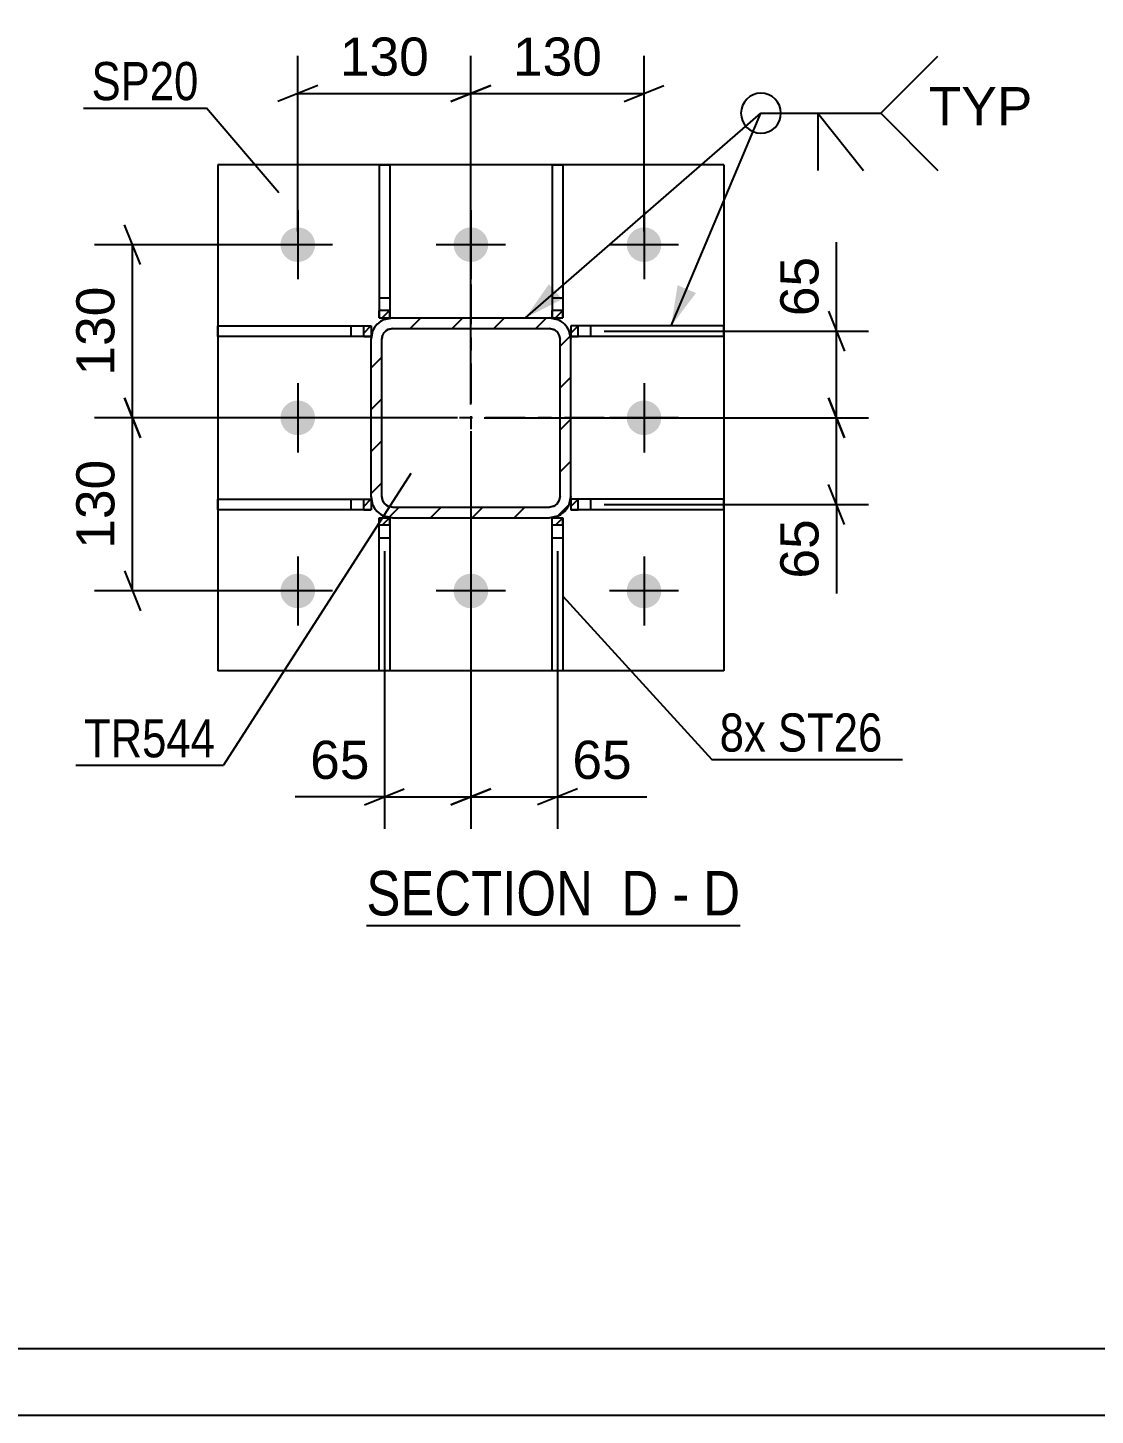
# Model space of a CAD drawing. Header units: millimetres. Extents: x -121 to 720, y -404 to 190.
# Drawn here: x -11.8 to 68.4, y -403.5 to -299.3 of the extents above; entities that cross this region are included whole.
import ezdxf

# ---------------------------------------------------------------- set-up
doc = ezdxf.new("R2010")
doc.units = ezdxf.units.MM
doc.linetypes.add('DXK_LINE_DOT2', pattern=[3.9198, 1.9599, -1.9599])
doc.linetypes.add('DXK_LINE_DOT3', pattern=[5.9187, 2.979, -0.9799, 0.9799, -0.9799])
doc.styles.add('Arial', font='ARIAL.TTF', dxfattribs={"height": 0.2})
doc.styles.add('Arial Narrow', font='ARIALN.TTF', dxfattribs={"height": 0.2})

# ---------------------------------------------------------------- blocks, each defined once
blk = doc.blocks.new('Unknown-318886794-1117')
at = {"color": 5, "linetype": 'Continuous'}
for p, q in [((-116.13, -398.51), (714.87, -398.51)), ((-121.13, -403.51), (719.87, -403.51))]:
    blk.add_line(p, q, dxfattribs=at)
blk = doc.blocks.new('Unknown-318886794-13 - 7127')
at = {"color": 6, "linetype": 'Continuous'}
blk.add_line((13.63, -366.73), (41.7, -366.73), dxfattribs=at)
at = {"color": 0, "linetype": 'Continuous'}
for points in [[(31.74, -365.98), (31.74, -362.48), (13.63, -362.48), (13.63, -365.98)], [(35.56, -365.98), (35.56, -362.48), (32.79, -362.48), (32.79, -365.98)], [(37.88, -365.98), (37.88, -362.48), (36.61, -362.48), (36.61, -365.98)], [(41.7, -365.98), (41.7, -362.48), (38.93, -362.48), (38.93, -365.98)]]:
    blk.add_wipeout(points, dxfattribs=at)
at = {"color": 7, "linetype": 'Continuous', "style": 'Arial Narrow'}
for s, p in [('SECTION ', (13.63, -365.98)), ('D', (32.79, -365.98)), ('D', (38.93, -365.98)), ('-', (36.61, -365.98))]:
    blk.add_text(s, height=3.34, dxfattribs=at).set_placement(p)
blk = doc.blocks.new('Part-318886794-7233 - 7127')
at = {"linetype": 'Continuous'}
h = blk.add_hatch(dxfattribs=at)
h.set_pattern_fill('', scale=0.7, style=0, pattern_type=0)
h.set_pattern_definition([(45, (13.9793, -334.718), (-1.5715, 1.5715), [])])
h.paths.add_polyline_path([(13.98, -335.52), (13.98, -334.72), (13.43, -334.72), (13.43, -335.52)])
at = {"color": 2, "linetype": 'Continuous'}
for p, q in [((2.48, -334.72), (13.43, -334.72)), ((2.48, -335.52), (2.48, -334.72)), ((13.43, -334.72), (13.98, -334.72)), ((13.43, -335.52), (13.43, -334.72)), ((13.98, -334.72), (13.98, -335.52)), ((13.43, -335.52), (2.48, -335.52)), ((13.98, -335.52), (13.43, -335.52))]:
    blk.add_line(p, q, dxfattribs=at)
at = {"color": 7, "linetype": 'DXK_LINE_DOT2'}
for p, q in [((12.48, -335.52), (12.48, -334.72)), ((13.43, -334.72), (13.98, -334.72)), ((13.98, -334.72), (13.98, -335.52)), ((13.43, -335.52), (13.98, -335.52))]:
    blk.add_line(p, q, dxfattribs=at)
blk = doc.blocks.new('Bolt-318886794-7193 - 7127')
at = {"linetype": 'Continuous'}
for points in [[(9.78, -315.62, -1), (7.18, -315.62, -1)], [(22.78, -315.62, -1), (20.18, -315.62, -1)], [(35.78, -315.62, -1), (33.18, -315.62, -1)], [(9.78, -328.62, -1), (7.18, -328.62, -1)], [(35.78, -328.62, -1), (33.18, -328.62, -1)], [(9.78, -341.62, -1), (7.18, -341.62, -1)], [(22.78, -341.62, -1), (20.18, -341.62, -1)], [(35.78, -341.62, -1), (33.18, -341.62, -1)]]:
    blk.add_hatch(color=1, dxfattribs=at).paths.add_polyline_path(points)
at = {"color": 1, "linetype": 'Continuous'}
for p, q in [((8.48, -313.02), (8.48, -318.22)), ((21.48, -313.02), (21.48, -318.22)), ((34.48, -313.02), (34.48, -318.22)), ((11.08, -315.62), (5.88, -315.62)), ((24.08, -315.62), (18.88, -315.62)), ((37.08, -315.62), (31.88, -315.62)), ((8.48, -326.02), (8.48, -331.22)), ((34.48, -326.02), (34.48, -331.22)), ((11.08, -328.62), (5.88, -328.62)), ((37.08, -328.62), (31.88, -328.62)), ((8.48, -339.02), (8.48, -344.22)), ((21.48, -339.02), (21.48, -344.22)), ((34.48, -339.02), (34.48, -344.22)), ((11.08, -341.62), (5.88, -341.62)), ((24.08, -341.62), (18.88, -341.62)), ((37.08, -341.62), (31.88, -341.62))]:
    blk.add_line(p, q, dxfattribs=at)
blk = doc.blocks.new('Part-318886794-7228 - 7127')
at = {"linetype": 'Continuous'}
h = blk.add_hatch(dxfattribs=at)
h.set_pattern_fill('', scale=0.7, style=0, pattern_type=0)
h.set_pattern_definition([(45, (28.379, -320.5653), (-1.5715, 1.5715), [])])
h.paths.add_polyline_path([(28.38, -321.12), (28.38, -320.57), (27.58, -320.57), (27.58, -321.12)])
at = {"color": 2, "linetype": 'Continuous'}
for p, q in [((27.58, -309.62), (27.58, -320.57)), ((27.58, -309.62), (28.38, -309.62)), ((28.38, -309.62), (28.38, -320.57)), ((27.58, -321.12), (27.58, -320.57)), ((28.38, -320.57), (27.58, -320.57)), ((28.38, -321.12), (28.38, -320.57)), ((27.58, -321.12), (28.38, -321.12))]:
    blk.add_line(p, q, dxfattribs=at)
at = {"color": 7, "linetype": 'DXK_LINE_DOT2'}
for p, q in [((27.58, -319.62), (28.38, -319.62)), ((27.58, -320.57), (27.58, -321.12)), ((28.38, -320.57), (28.38, -321.12)), ((27.58, -321.12), (28.38, -321.12))]:
    blk.add_line(p, q, dxfattribs=at)
blk = doc.blocks.new('Part-318886794-7212 - 7127')
at = {"linetype": 'Continuous'}
h = blk.add_hatch(dxfattribs=at)
h.set_pattern_fill('', scale=0.7, style=0, pattern_type=0)
h.set_pattern_definition([(45, (29.532, -321.718), (-1.5715, 1.5715), [])])
h.paths.add_polyline_path([(29.53, -322.52), (29.53, -321.72), (28.98, -321.72), (28.98, -322.52)])
at = {"color": 7, "linetype": 'DXK_LINE_DOT2'}
for p, q in [((29.53, -321.72), (28.98, -321.72)), ((28.98, -321.72), (28.98, -322.52)), ((30.48, -322.52), (30.48, -321.72)), ((29.53, -322.52), (28.98, -322.52))]:
    blk.add_line(p, q, dxfattribs=at)
at = {"color": 2, "linetype": 'Continuous'}
for p, q in [((29.53, -321.72), (28.98, -321.72)), ((28.98, -321.72), (28.98, -322.52)), ((40.48, -321.72), (29.53, -321.72)), ((29.53, -322.52), (29.53, -321.72)), ((40.48, -322.52), (40.48, -321.72)), ((28.98, -322.52), (29.53, -322.52)), ((40.48, -322.52), (29.53, -322.52))]:
    blk.add_line(p, q, dxfattribs=at)
blk = doc.blocks.new('Part-318886794-7223 - 7127')
at = {"linetype": 'Continuous'}
h = blk.add_hatch(dxfattribs=at)
h.set_pattern_fill('', scale=0.7, style=0, pattern_type=0)
h.set_pattern_definition([(45, (15.3796, -320.5653), (-1.5715, 1.5715), [])])
h.paths.add_polyline_path([(15.38, -321.12), (15.38, -320.57), (14.58, -320.57), (14.58, -321.12)])
at = {"color": 2, "linetype": 'Continuous'}
for p, q in [((14.58, -309.62), (14.58, -320.57)), ((14.58, -309.62), (15.38, -309.62)), ((15.38, -309.62), (15.38, -320.57)), ((14.58, -321.12), (14.58, -320.57)), ((15.38, -320.57), (14.58, -320.57)), ((15.38, -321.12), (15.38, -320.57)), ((14.58, -321.12), (15.38, -321.12))]:
    blk.add_line(p, q, dxfattribs=at)
at = {"color": 7, "linetype": 'DXK_LINE_DOT2'}
for p, q in [((14.58, -319.62), (15.38, -319.62)), ((14.58, -320.57), (14.58, -321.12)), ((15.38, -320.57), (15.38, -321.12)), ((14.58, -321.12), (15.38, -321.12))]:
    blk.add_line(p, q, dxfattribs=at)
blk = doc.blocks.new('Part-318886794-7207 - 7127')
at = {"linetype": 'Continuous'}
h = blk.add_hatch(dxfattribs=at)
h.set_pattern_fill('', scale=0.7, style=0, pattern_type=0)
h.set_pattern_definition([(45, (29.532, -334.718), (-1.5715, 1.5715), [])])
h.paths.add_polyline_path([(29.53, -335.52), (29.53, -334.72), (28.98, -334.72), (28.98, -335.52)])
at = {"color": 7, "linetype": 'DXK_LINE_DOT2'}
for p, q in [((29.53, -334.72), (28.98, -334.72)), ((28.98, -334.72), (28.98, -335.52)), ((30.48, -335.52), (30.48, -334.72)), ((29.53, -335.52), (28.98, -335.52))]:
    blk.add_line(p, q, dxfattribs=at)
at = {"color": 2, "linetype": 'Continuous'}
for p, q in [((29.53, -334.72), (28.98, -334.72)), ((28.98, -334.72), (28.98, -335.52)), ((40.48, -334.72), (29.53, -334.72)), ((29.53, -335.52), (29.53, -334.72)), ((40.48, -335.52), (40.48, -334.72)), ((28.98, -335.52), (29.53, -335.52)), ((40.48, -335.52), (29.53, -335.52))]:
    blk.add_line(p, q, dxfattribs=at)
blk = doc.blocks.new('Part-318886794-7238 - 7127')
at = {"linetype": 'Continuous'}
h = blk.add_hatch(dxfattribs=at)
h.set_pattern_fill('', scale=0.7, style=0, pattern_type=0)
h.set_pattern_definition([(45, (13.9793, -321.718), (-1.5715, 1.5715), [])])
h.paths.add_polyline_path([(13.98, -322.52), (13.98, -321.72), (13.43, -321.72), (13.43, -322.52)])
at = {"color": 2, "linetype": 'Continuous'}
for p, q in [((2.48, -321.72), (13.43, -321.72)), ((2.48, -322.52), (2.48, -321.72)), ((13.43, -321.72), (13.98, -321.72)), ((13.43, -322.52), (13.43, -321.72)), ((13.98, -321.72), (13.98, -322.52)), ((13.43, -322.52), (2.48, -322.52)), ((13.98, -322.52), (13.43, -322.52))]:
    blk.add_line(p, q, dxfattribs=at)
at = {"color": 7, "linetype": 'DXK_LINE_DOT2'}
for p, q in [((12.48, -322.52), (12.48, -321.72)), ((13.43, -321.72), (13.98, -321.72)), ((13.98, -321.72), (13.98, -322.52)), ((13.43, -322.52), (13.98, -322.52))]:
    blk.add_line(p, q, dxfattribs=at)
blk = doc.blocks.new('Part-318886794-7260 - 7127')
at = {"linetype": 'Continuous'}
h = blk.add_hatch(dxfattribs=at)
h.set_pattern_fill('', scale=0.7, style=0, pattern_type=0)
h.set_pattern_definition([(45, (15.3796, -336.118), (-1.5715, 1.5715), [])])
h.paths.add_polyline_path([(15.38, -336.67), (15.38, -336.12), (14.58, -336.12), (14.58, -336.67)])
at = {"color": 7, "linetype": 'DXK_LINE_DOT2'}
for p, q in [((14.58, -336.67), (14.58, -336.12)), ((14.58, -336.12), (15.38, -336.12)), ((15.38, -336.67), (15.38, -336.12)), ((14.58, -337.62), (15.38, -337.62))]:
    blk.add_line(p, q, dxfattribs=at)
at = {"color": 2, "linetype": 'Continuous'}
for p, q in [((14.58, -336.67), (14.58, -336.12)), ((14.58, -336.12), (15.38, -336.12)), ((15.38, -336.12), (15.38, -336.67)), ((14.58, -347.62), (14.58, -336.67)), ((15.38, -336.67), (14.58, -336.67)), ((15.38, -336.67), (15.38, -347.62)), ((15.38, -347.62), (14.58, -347.62))]:
    blk.add_line(p, q, dxfattribs=at)
blk = doc.blocks.new('Part-318886794-7265 - 7127')
at = {"linetype": 'Continuous'}
h = blk.add_hatch(dxfattribs=at)
h.set_pattern_fill('', scale=0.7, style=0, pattern_type=0)
h.set_pattern_definition([(45, (28.379, -336.118), (-1.5715, 1.5715), [])])
h.paths.add_polyline_path([(28.38, -336.67), (28.38, -336.12), (27.58, -336.12), (27.58, -336.67)])
at = {"color": 7, "linetype": 'DXK_LINE_DOT2'}
for p, q in [((27.58, -336.67), (27.58, -336.12)), ((27.58, -336.12), (28.38, -336.12)), ((28.38, -336.67), (28.38, -336.12)), ((27.58, -337.62), (28.38, -337.62))]:
    blk.add_line(p, q, dxfattribs=at)
at = {"color": 2, "linetype": 'Continuous'}
for p, q in [((27.58, -336.67), (27.58, -336.12)), ((27.58, -336.12), (28.38, -336.12)), ((28.38, -336.12), (28.38, -336.67)), ((27.58, -347.62), (27.58, -336.67)), ((28.38, -336.67), (27.58, -336.67)), ((28.38, -336.67), (28.38, -347.62)), ((28.38, -347.62), (27.58, -347.62))]:
    blk.add_line(p, q, dxfattribs=at)
blk = doc.blocks.new('Part-318886794-7309 - 7127')
at = {"color": 2, "linetype": 'Continuous'}
for p, q in [((40.48, -309.62), (2.48, -309.62)), ((2.48, -309.62), (2.48, -347.62)), ((40.48, -309.62), (40.48, -347.62)), ((40.48, -347.62), (2.48, -347.62))]:
    blk.add_line(p, q, dxfattribs=at)
blk = doc.blocks.new('Part-318886794-7316 - 7127')
at = {"linetype": 'Continuous'}
h = blk.add_hatch(dxfattribs=at)
h.set_pattern_fill('', scale=0.7, style=0, pattern_type=0)
h.set_pattern_definition([(45, (27.9912, -335.9962), (-1.57154, 1.57154), [])])
h.paths.add_polyline_path([(27.38, -336.12), (27.99, -336), (28.51, -335.65), (28.86, -335.13), (28.98, -334.52), (28.98, -322.72), (28.86, -322.11), (28.51, -321.59), (27.99, -321.24), (27.38, -321.12), (15.58, -321.12), (14.97, -321.24), (14.45, -321.59), (14.1, -322.11), (13.98, -322.72), (13.98, -334.52), (14.1, -335.13), (14.45, -335.65), (14.97, -336), (15.58, -336.12)])
h.paths.add_polyline_path([(15.58, -335.32), (15.27, -335.26), (15.01, -335.08), (14.84, -334.82), (14.78, -334.52), (14.78, -322.72), (14.84, -322.41), (15.01, -322.15), (15.27, -321.98), (15.58, -321.92), (27.38, -321.92), (27.69, -321.98), (27.94, -322.15), (28.12, -322.41), (28.18, -322.72), (28.18, -334.52), (28.12, -334.82), (27.94, -335.08), (27.69, -335.26), (27.38, -335.32)])
at = {"color": 7, "linetype": 'DXK_LINE_DOT3'}
for p, q in [((21.48, -318.62), (21.48, -338.62)), ((31.48, -328.62), (11.48, -328.62))]:
    blk.add_line(p, q, dxfattribs=at)
at = {"color": 7, "linetype": 'DXK_LINE_DOT2'}
for p, q in [((14.97, -321.24), (15.58, -321.12)), ((15.58, -321.12), (27.38, -321.12)), ((27.38, -321.12), (27.99, -321.24)), ((13.98, -322.72), (14.1, -322.11)), ((13.98, -334.52), (13.98, -322.72)), ((14.84, -322.41), (14.78, -322.72)), ((14.78, -334.52), (14.78, -322.72)), ((15.58, -321.92), (15.27, -321.98)), ((15.58, -321.92), (27.38, -321.92)), ((27.69, -321.98), (27.38, -321.92)), ((28.18, -322.72), (28.12, -322.41)), ((28.18, -334.52), (28.18, -322.72)), ((28.86, -322.11), (28.98, -322.72)), ((28.98, -334.52), (28.98, -322.72)), ((14.1, -335.13), (13.98, -334.52)), ((14.78, -334.52), (14.84, -334.82)), ((15.27, -335.26), (15.58, -335.32)), ((15.58, -335.32), (27.38, -335.32)), ((27.38, -335.32), (27.69, -335.26)), ((28.12, -334.82), (28.18, -334.52)), ((28.98, -334.52), (28.86, -335.13)), ((15.58, -336.12), (14.97, -336)), ((15.58, -336.12), (27.38, -336.12)), ((27.99, -336), (27.38, -336.12))]:
    blk.add_line(p, q, dxfattribs=at)
at = {"color": 2, "linetype": 'Continuous'}
for p, q in [((15.58, -321.12), (14.97, -321.24)), ((15.58, -321.12), (27.38, -321.12)), ((27.99, -321.24), (27.38, -321.12)), ((14.1, -322.11), (13.98, -322.72)), ((13.98, -334.52), (13.98, -322.72)), ((14.78, -322.72), (14.84, -322.41)), ((14.78, -334.52), (14.78, -322.72)), ((15.27, -321.98), (15.58, -321.92)), ((15.58, -321.92), (27.38, -321.92)), ((27.38, -321.92), (27.69, -321.98)), ((28.12, -322.41), (28.18, -322.72)), ((28.18, -334.52), (28.18, -322.72)), ((28.98, -322.72), (28.86, -322.11)), ((28.98, -334.52), (28.98, -322.72)), ((13.98, -334.52), (14.1, -335.13)), ((14.84, -334.82), (14.78, -334.52)), ((15.58, -335.32), (15.27, -335.26)), ((15.58, -335.32), (27.38, -335.32)), ((27.69, -335.26), (27.38, -335.32)), ((28.18, -334.52), (28.12, -334.82)), ((28.86, -335.13), (28.98, -334.52)), ((14.97, -336), (15.58, -336.12)), ((15.58, -336.12), (27.38, -336.12)), ((27.38, -336.12), (27.99, -336))]:
    blk.add_line(p, q, dxfattribs=at)
at = {"color": 7, "linetype": 'DXK_LINE_DOT2'}
for centre, radius, start, end in [((15.58, -322.72), 1.6, 112.5, 157.5), ((27.38, -322.72), 1.6, 22.5, 67.5), ((15.58, -322.72), 0.8, 112.5, 157.5), ((27.38, -322.72), 0.8, 22.5, 67.5), ((15.58, -334.52), 1.6, 202.5, 247.5), ((15.58, -334.52), 0.8, 202.5, 247.5), ((27.38, -334.52), 0.8, 292.5, 337.5), ((27.38, -334.52), 1.6, 292.5, 337.5)]:
    blk.add_arc(centre, radius, start, end, dxfattribs=at)
at = {"color": 2, "linetype": 'Continuous'}
for centre, radius, start, end in [((15.58, -322.72), 1.6, 112.5, 157.5), ((27.38, -322.72), 1.6, 22.5, 67.5), ((15.58, -322.72), 0.8, 112.5, 157.5), ((27.38, -322.72), 0.8, 22.5, 67.5), ((15.58, -334.52), 1.6, 202.5, 247.5), ((15.58, -334.52), 0.8, 202.5, 247.5), ((27.38, -334.52), 0.8, 292.5, 337.5), ((27.38, -334.52), 1.6, 292.5, 337.5)]:
    blk.add_arc(centre, radius, start, end, dxfattribs=at)
blk = doc.blocks.new('StraightDimension-318886794-7399 - 7127')
at = {"color": 7, "linetype": 'Continuous'}
for p, q in [((48.33, -327.12), (49.53, -330.12)), ((22.48, -328.62), (51.33, -328.62)), ((48.93, -335.12), (48.93, -328.62)), ((49.53, -336.62), (48.33, -333.62)), ((31.48, -335.12), (51.33, -335.12)), ((48.93, -335.12), (48.93, -341.82)), ((48.93, -335.12), (48.93, -341.82))]:
    blk.add_line(p, q, dxfattribs=at)
at = {"color": 0}
blk.add_wipeout([(48.18, -335.64), (43.98, -335.64), (43.98, -341.29), (48.18, -341.29)], dxfattribs=at)
at = {"color": 3, "style": 'Arial'}
blk.add_text('65', height=2.865, rotation=90.0002, dxfattribs=at).set_placement((47.58, -340.69))
blk = doc.blocks.new('StraightDimension-318886794-7426 - 7127')
at = {"color": 7, "linetype": 'Continuous'}
for p, q in [((21.48, -329.62), (21.48, -359.48)), ((27.98, -338.62), (27.98, -359.48)), ((19.98, -357.68), (22.98, -356.48)), ((21.48, -357.08), (27.98, -357.08)), ((29.48, -356.48), (26.48, -357.68)), ((27.98, -357.08), (34.68, -357.08)), ((27.98, -357.08), (34.68, -357.08))]:
    blk.add_line(p, q, dxfattribs=at)
at = {"color": 0}
blk.add_wipeout([(34.15, -356.33), (34.15, -352.13), (28.5, -352.13), (28.5, -356.33)], dxfattribs=at)
at = {"color": 3, "style": 'Arial'}
blk.add_text('65', height=2.865, dxfattribs=at).set_placement((29.1, -355.73))
blk = doc.blocks.new('StraightDimension-318886794-7505 - 7127')
at = {"color": 7, "linetype": 'Continuous'}
for p, q in [((-3.34, -330.12), (-4.54, -327.12)), ((20.48, -328.62), (-6.79, -328.62)), ((-3.94, -341.62), (-3.94, -328.62)), ((-4.54, -340.12), (-3.34, -343.12)), ((7.48, -341.62), (-6.79, -341.62))]:
    blk.add_line(p, q, dxfattribs=at)
at = {"color": 0}
blk.add_wipeout([(-4.69, -331.18), (-8.89, -331.18), (-8.89, -339.05), (-4.69, -339.05)], dxfattribs=at)
at = {"color": 3, "style": 'Arial'}
blk.add_text('130', height=2.865, rotation=90.0002, dxfattribs=at).set_placement((-5.29, -338.45))
blk = doc.blocks.new('StraightDimension-318886794-7412 - 7127')
at = {"color": 7, "linetype": 'Continuous'}
for p, q in [((48.93, -322.12), (48.93, -315.42)), ((48.93, -322.12), (48.93, -315.42)), ((48.33, -320.62), (49.53, -323.62)), ((31.48, -322.12), (51.33, -322.12)), ((48.93, -328.62), (48.93, -322.12)), ((49.53, -330.12), (48.33, -327.12)), ((22.48, -328.62), (51.33, -328.62))]:
    blk.add_line(p, q, dxfattribs=at)
at = {"color": 0}
blk.add_wipeout([(48.18, -315.95), (43.98, -315.95), (43.98, -321.59), (48.18, -321.59)], dxfattribs=at)
at = {"color": 3, "style": 'Arial'}
blk.add_text('65', height=2.865, rotation=90.0002, dxfattribs=at).set_placement((47.58, -320.99))
blk = doc.blocks.new('StraightDimension-318886794-7439 - 7127')
at = {"color": 7, "linetype": 'Continuous'}
for p, q in [((21.48, -329.62), (21.48, -359.48)), ((14.98, -338.62), (14.98, -359.48)), ((14.98, -357.08), (8.28, -357.08)), ((14.98, -357.08), (8.28, -357.08)), ((13.48, -357.68), (16.48, -356.48)), ((14.98, -357.08), (21.48, -357.08)), ((22.98, -356.48), (19.98, -357.68))]:
    blk.add_line(p, q, dxfattribs=at)
at = {"color": 0}
blk.add_wipeout([(14.45, -356.33), (14.45, -352.13), (8.81, -352.13), (8.81, -356.33)], dxfattribs=at)
at = {"color": 3, "style": 'Arial'}
blk.add_text('65', height=2.865, dxfattribs=at).set_placement((9.41, -355.73))
blk = doc.blocks.new('StraightDimension-318886794-7453 - 7127')
at = {"color": 7, "linetype": 'Continuous'}
for p, q in [((21.48, -327.62), (21.48, -301.43)), ((34.48, -314.62), (34.48, -301.43)), ((22.98, -303.68), (19.98, -304.88)), ((32.98, -304.88), (35.98, -303.68)), ((21.48, -304.28), (34.48, -304.28))]:
    blk.add_line(p, q, dxfattribs=at)
at = {"color": 0}
blk.add_wipeout([(31.91, -303.53), (31.91, -299.33), (24.04, -299.33), (24.04, -303.53)], dxfattribs=at)
at = {"color": 3, "style": 'Arial'}
blk.add_text('130', height=2.865, dxfattribs=at).set_placement((24.64, -302.93))
blk = doc.blocks.new('StraightDimension-318886794-7470 - 7127')
at = {"color": 7, "linetype": 'Continuous'}
for p, q in [((8.48, -314.62), (8.48, -301.43)), ((21.48, -327.62), (21.48, -301.43)), ((9.98, -303.68), (6.98, -304.88)), ((19.98, -304.88), (22.98, -303.68)), ((8.48, -304.28), (21.48, -304.28))]:
    blk.add_line(p, q, dxfattribs=at)
at = {"color": 0}
blk.add_wipeout([(18.91, -303.53), (18.91, -299.33), (11.04, -299.33), (11.04, -303.53)], dxfattribs=at)
at = {"color": 3, "style": 'Arial'}
blk.add_text('130', height=2.865, dxfattribs=at).set_placement((11.64, -302.93))
blk = doc.blocks.new('StraightDimension-318886794-7488 - 7127')
at = {"color": 7, "linetype": 'Continuous'}
for p, q in [((-3.34, -317.12), (-4.54, -314.12)), ((7.48, -315.62), (-6.79, -315.62)), ((-3.94, -328.62), (-3.94, -315.62)), ((-4.54, -327.12), (-3.34, -330.12)), ((20.48, -328.62), (-6.79, -328.62))]:
    blk.add_line(p, q, dxfattribs=at)
at = {"color": 0}
blk.add_wipeout([(-4.69, -318.18), (-8.89, -318.18), (-8.89, -326.05), (-4.69, -326.05)], dxfattribs=at)
at = {"color": 3, "style": 'Arial'}
blk.add_text('130', height=2.865, rotation=90.0002, dxfattribs=at).set_placement((-5.29, -325.45))
blk = doc.blocks.new('MarkSet-318886794-7522 - 7127')
at = {"color": 30, "linetype": 'Continuous'}
for p, q in [((28.38, -342.02), (39.56, -354.28)), ((39.56, -354.28), (53.88, -354.28))]:
    blk.add_line(p, q, dxfattribs=at)
at = {"color": 0}
for points in [[(43.63, -353.68), (43.63, -350.68), (40.16, -350.68), (40.16, -353.68)], [(52.38, -353.68), (52.38, -350.68), (44.53, -350.68), (44.53, -353.68)]]:
    blk.add_wipeout(points, dxfattribs=at)
for points in [[(43.63, -353.68), (43.63, -350.68), (40.16, -350.68), (40.16, -353.68)], [(52.38, -353.68), (52.38, -350.68), (44.53, -350.68), (44.53, -353.68)]]:
    blk.add_wipeout(points, dxfattribs=at)
at = {"color": 3, "style": 'Arial Narrow'}
for s, p in [('8x', (40.16, -353.68)), ('ST26', (44.53, -353.68))]:
    blk.add_text(s, height=2.863, dxfattribs=at).set_placement(p)
blk = doc.blocks.new('WeldMark-318886794-12022 - 7127')
at = {"linetype": 'Continuous'}
for points in [[(28.33, -319.72), (25.57, -321.12), (27.34, -318.58)], [(38.38, -319.25), (36.52, -321.72), (37, -318.66)]]:
    blk.add_hatch(color=30, dxfattribs=at).paths.add_polyline_path(points)
at = {"color": 30, "linetype": 'Continuous'}
for p, q in [((25.57, -321.12), (43.26, -305.75)), ((36.52, -321.72), (43.26, -305.75)), ((43.26, -305.75), (52.26, -305.75))]:
    blk.add_line(p, q, dxfattribs=at)
at = {"color": 3, "linetype": 'Continuous'}
for q in [(50.97, -310.04), (47.54, -310.04)]:
    blk.add_line((47.54, -305.75), q, dxfattribs=at)
for start, end in [(90, 270), (270, 90)]:
    blk.add_arc((43.26, -305.75), 1.5, start, end, dxfattribs=at)
at = {"color": 0, "linetype": 'Continuous'}
blk.add_wipeout([(63.63, -306.65), (63.63, -303.65), (55.86, -303.65), (55.86, -306.65)], dxfattribs=at)
blk.add_wipeout([(63.63, -306.65), (63.63, -303.65), (55.86, -303.65), (55.86, -306.65)], dxfattribs=at)
at = {"color": 3, "linetype": 'Continuous'}
for q in [(56.54, -301.47), (56.54, -310.04)]:
    blk.add_line((52.26, -305.75), q, dxfattribs=at)
at = {"color": 3, "linetype": 'Continuous', "style": 'Arial'}
blk.add_text('TYP', height=2.865, dxfattribs=at).set_placement((55.86, -306.65))
blk = doc.blocks.new('Mark-318886794-7305 - 7127')
at = {"color": 30, "linetype": 'Continuous'}
for p in [(-7.61, -305.37), (7.06, -311.74)]:
    blk.add_line(p, (1.63, -305.37), dxfattribs=at)
at = {"color": 0}
blk.add_wipeout([(1.03, -304.77), (1.03, -301.77), (-7.01, -301.77), (-7.01, -304.77)], dxfattribs=at)
blk.add_wipeout([(1.03, -304.77), (1.03, -301.77), (-7.01, -301.77), (-7.01, -304.77)], dxfattribs=at)
at = {"color": 3, "style": 'Arial Narrow'}
blk.add_text('SP20', height=2.863, dxfattribs=at).set_placement((-7.01, -304.77))
blk = doc.blocks.new('Mark-318886794-7312 - 7127')
at = {"color": 30, "linetype": 'Continuous'}
for p in [(16.96, -332.79), (-8.18, -354.71)]:
    blk.add_line(p, (2.89, -354.71), dxfattribs=at)
at = {"color": 0}
blk.add_wipeout([(2.29, -354.11), (2.29, -351.11), (-7.58, -351.11), (-7.58, -354.11)], dxfattribs=at)
blk.add_wipeout([(2.29, -354.11), (2.29, -351.11), (-7.58, -351.11), (-7.58, -354.11)], dxfattribs=at)
at = {"color": 3, "style": 'Arial Narrow'}
blk.add_text('TR544', height=2.863, dxfattribs=at).set_placement((-7.58, -354.11))

msp = doc.modelspace()

# ---------------------------------------------------------------- block references
for name in ['Unknown-318886794-1117', 'Part-318886794-7309 - 7127', 'Part-318886794-7223 - 7127', 'Part-318886794-7228 - 7127', 'Bolt-318886794-7193 - 7127', 'Part-318886794-7316 - 7127', 'Part-318886794-7238 - 7127', 'Part-318886794-7212 - 7127', 'Part-318886794-7233 - 7127', 'Part-318886794-7207 - 7127', 'Part-318886794-7260 - 7127', 'Part-318886794-7265 - 7127']:
    msp.add_blockref(name, (0, 0))

# ---------------------------------------------------------------- next in the draw order: block references
for name in ['StraightDimension-318886794-7399 - 7127', 'Unknown-318886794-13 - 7127']:
    msp.add_blockref(name, (0, 0))

# ---------------------------------------------------------------- next in the draw order: block references
msp.add_blockref('StraightDimension-318886794-7426 - 7127', (0, 0))

# ---------------------------------------------------------------- next in the draw order: block references
for name in ['StraightDimension-318886794-7412 - 7127', 'StraightDimension-318886794-7505 - 7127', 'MarkSet-318886794-7522 - 7127']:
    msp.add_blockref(name, (0, 0))

# ---------------------------------------------------------------- next in the draw order: block references
for name in ['StraightDimension-318886794-7453 - 7127', 'StraightDimension-318886794-7439 - 7127']:
    msp.add_blockref(name, (0, 0))

# ---------------------------------------------------------------- next in the draw order: block references
for name in ['StraightDimension-318886794-7470 - 7127', 'WeldMark-318886794-12022 - 7127', 'Mark-318886794-7312 - 7127']:
    msp.add_blockref(name, (0, 0))

# ---------------------------------------------------------------- next in the draw order: block references
for name in ['Mark-318886794-7305 - 7127', 'StraightDimension-318886794-7488 - 7127']:
    msp.add_blockref(name, (0, 0))

doc.saveas('drawing.dxf')
